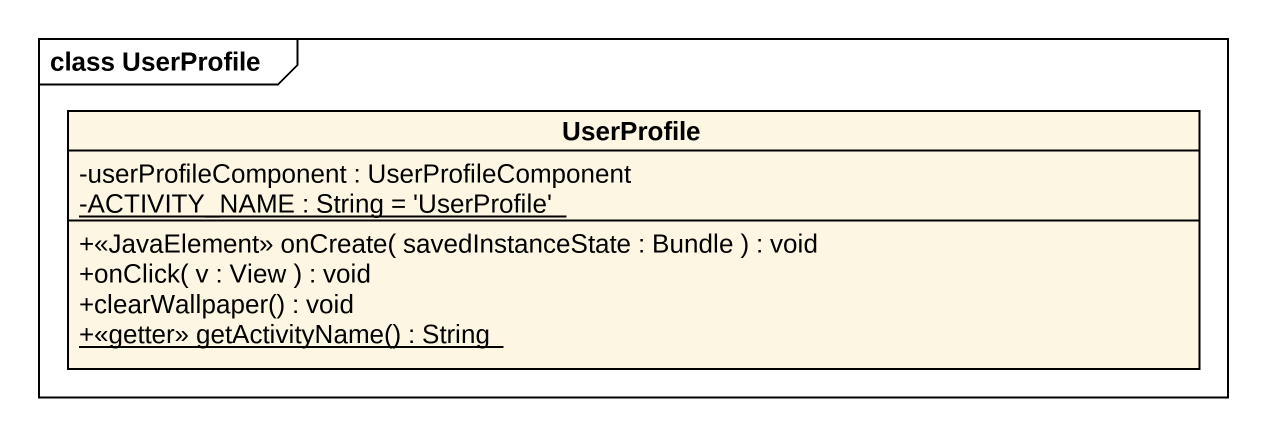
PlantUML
@startuml
mainframe class UserProfile
hide circle
hide empty members
skinparam classAttributeIconSize 0
class UserProfile {
  -userProfileComponent : UserProfileComponent
  {static} -ACTIVITY_NAME : String = 'UserProfile'
  +<<JavaElement>> onCreate( savedInstanceState : Bundle ) : void
  +onClick( v : View ) : void
  +clearWallpaper() : void
  {static} +<<getter>> getActivityName() : String
}
@enduml
